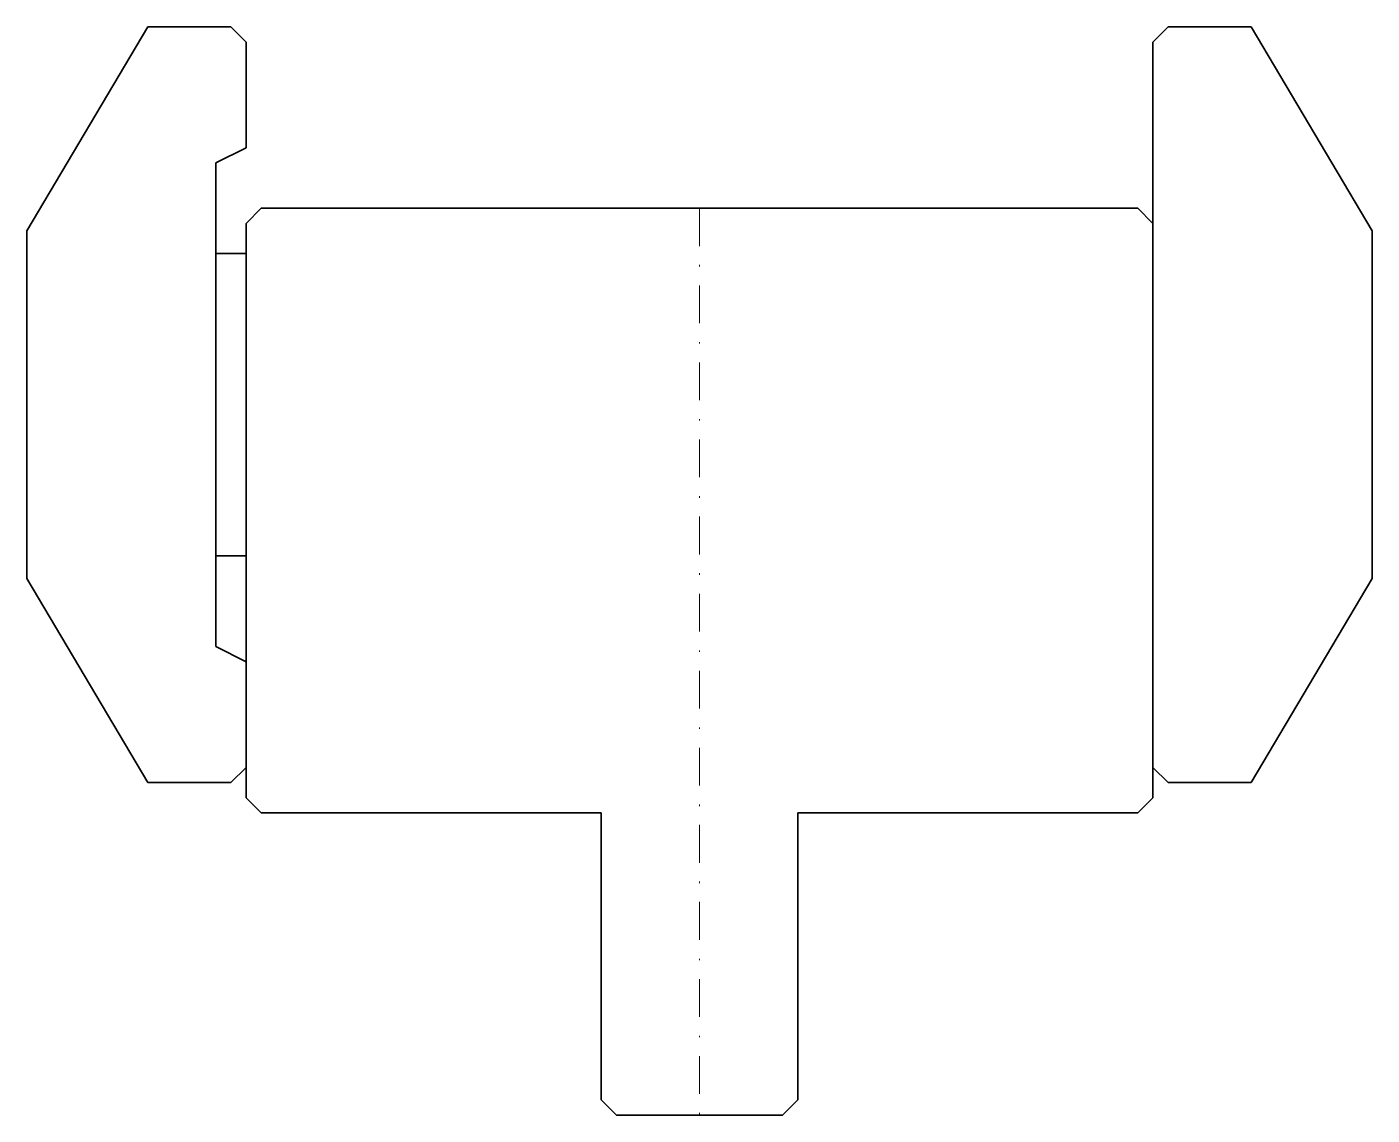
# Model space of a CAD drawing. Header units: millimetres. Extents: x -44.5 to 44.5, y -60 to 12.
import ezdxf

# ---------------------------------------------------------------- set-up
doc = ezdxf.new("R2010")
doc.units = ezdxf.units.MM
doc.header["$LTSCALE"] = 5
doc.linetypes.add('AUSGEZOGEN', pattern=[0])
doc.linetypes.add('DASHDOT', pattern=[1, 0.5, -0.25, 0, -0.25])
doc.layers.add('2', color=7, linetype='Continuous')

msp = doc.modelspace()

# ---------------------------------------------------------------- linework, layer by layer
at = {"layer": '2', "color": 7, "linetype": 'AUSGEZOGEN', "lineweight": 35}
for p, q in [((-36.5, 12), (-44.5, -1.5)), ((-31, 12), (-36.5, 12)), ((-30, 11), (-31, 12)), ((30, 11), (31, 12)), ((31, 12), (36.5, 12)), ((36.5, 12), (44.5, -1.5)), ((-30, 4), (-30, 11)), ((30, 11), (30, -39)), ((-32, 3), (-30, 4)), ((-32, -29), (-32, 3)), ((-30, -1), (-29, 0)), ((-29, 0), (29, 0)), ((29, 0), (30, -1)), ((-44.5, -1.5), (-44.5, -24.5)), ((-30, -39), (-30, -1)), ((44.5, -1.5), (44.5, -24.5)), ((-30, -3), (-32, -3)), ((-30, -23), (-32, -23)), ((-44.5, -24.5), (-36.5, -38)), ((44.5, -24.5), (36.5, -38)), ((-30, -30), (-32, -29)), ((-31, -38), (-30, -37)), ((31, -38), (30, -37)), ((-36.5, -38), (-31, -38)), ((36.5, -38), (31, -38)), ((-29, -40), (-30, -39)), ((30, -39), (29, -40)), ((-6.5, -40), (-29, -40)), ((-6.5, -59), (-6.5, -40)), ((29, -40), (6.5, -40)), ((6.5, -40), (6.5, -59)), ((-5.5, -60), (-6.5, -59)), ((6.5, -59), (5.5, -60)), ((5.5, -60), (-5.5, -60))]:
    msp.add_line(p, q, dxfattribs=at)
at = {"layer": '2', "color": 7, "linetype": 'DASHDOT', "lineweight": 18}
msp.add_line((0, 0), (0, -60), dxfattribs=at)

doc.saveas('drawing.dxf')
